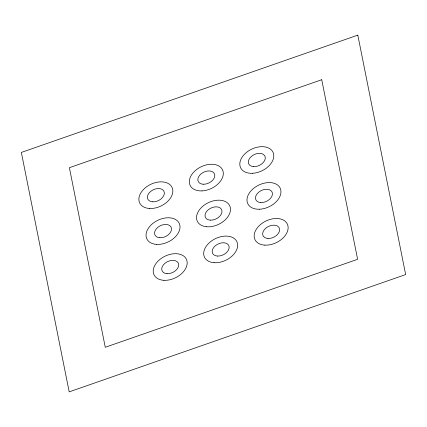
<?xml version="1.0" encoding="UTF-8"?>
<svg xmlns="http://www.w3.org/2000/svg" width="427" height="427" viewBox="0 0 427 427"><rect width="100%" height="100%" fill="white"/><g stroke="black" fill="none" stroke-linecap="round" stroke-linejoin="round"><path stroke-width="0.64" d="M357.81 35.131L21.35 152.428L69.19 391.869L405.65 274.572L357.81 35.131M321.734 79.721L69.387 167.694L105.266 347.279L357.612 259.306L321.734 79.721M163.867 280.309A17.961 11.993 -25.8 0 0 187.031 261.148A17.961 11.993 -25.8 0 0 159.725 259.573A17.961 11.993 -25.8 0 0 163.867 280.309M156.693 244.393A17.961 11.993 -25.8 0 0 179.852 225.232A17.961 11.993 -25.8 0 0 152.546 223.657A17.961 11.993 -25.8 0 0 156.693 244.393M149.514 208.477A17.961 11.993 -25.8 0 0 172.679 189.316A17.961 11.993 -25.8 0 0 145.372 187.741A17.961 11.993 -25.8 0 0 149.514 208.477M202.104 190.89A17.961 11.993 -25.8 0 0 222.691 170.202A17.961 11.993 -25.8 0 0 194.178 171.659A17.961 11.993 -25.8 0 0 202.104 190.89M252.469 173.298A17.961 11.993 -25.8 0 0 273.189 152.679A17.961 11.993 -25.8 0 0 244.724 153.992A17.961 11.993 -25.8 0 0 252.469 173.298M259.285 209.23A17.961 11.993 -25.8 0 0 280.459 188.841A17.961 11.993 -25.8 0 0 252.165 189.647A17.961 11.993 -25.8 0 0 259.285 209.23M264.804 245.125A17.961 11.993 -25.8 0 0 287.969 225.958A17.961 11.993 -25.8 0 0 260.662 224.388A17.961 11.993 -25.8 0 0 264.804 245.125M214.13 262.706A17.961 11.993 -25.8 0 0 237.529 243.705A17.961 11.993 -25.8 0 0 210.367 241.837A17.961 11.993 -25.8 0 0 214.13 262.706M206.508 226.753A17.961 11.993 -25.8 0 0 230.409 208.141A17.961 11.993 -25.8 0 0 203.583 205.611A17.961 11.993 -25.8 0 0 206.508 226.753M167.037 273.659A8.983 5.999 -25.8 0 0 178.619 264.078A8.983 5.999 -25.8 0 0 164.966 263.294A8.983 5.999 -25.8 0 0 167.037 273.659M159.863 237.743A8.983 5.999 -25.8 0 0 171.44 228.162A8.983 5.999 -25.8 0 0 157.787 227.377A8.983 5.999 -25.8 0 0 159.863 237.743M152.685 201.827A8.983 5.999 -25.8 0 0 164.267 192.246A8.983 5.999 -25.8 0 0 150.614 191.461A8.983 5.999 -25.8 0 0 152.685 201.827M203.156 184.234A8.983 5.999 -25.8 0 0 214.733 174.654A8.983 5.999 -25.8 0 0 201.085 173.864A8.983 5.999 -25.8 0 0 203.156 184.234M253.622 166.637A8.983 5.999 -25.8 0 0 265.204 157.056A8.983 5.999 -25.8 0 0 251.551 156.271A8.983 5.999 -25.8 0 0 253.622 166.637M260.801 202.558A8.983 5.999 -25.8 0 0 272.378 192.972A8.983 5.999 -25.8 0 0 258.73 192.187A8.983 5.999 -25.8 0 0 260.801 202.558M210.33 220.151A8.983 5.999 -25.8 0 0 221.912 210.57A8.983 5.999 -25.8 0 0 208.259 209.78A8.983 5.999 -25.8 0 0 210.33 220.151M217.508 256.067A8.983 5.999 -25.8 0 0 229.085 246.486A8.983 5.999 -25.8 0 0 215.432 245.696A8.983 5.999 -25.8 0 0 217.508 256.067M267.975 238.474A8.983 5.999 -25.8 0 0 279.557 228.888A8.983 5.999 -25.8 0 0 265.904 228.103A8.983 5.999 -25.8 0 0 267.975 238.474"/></g></svg>
